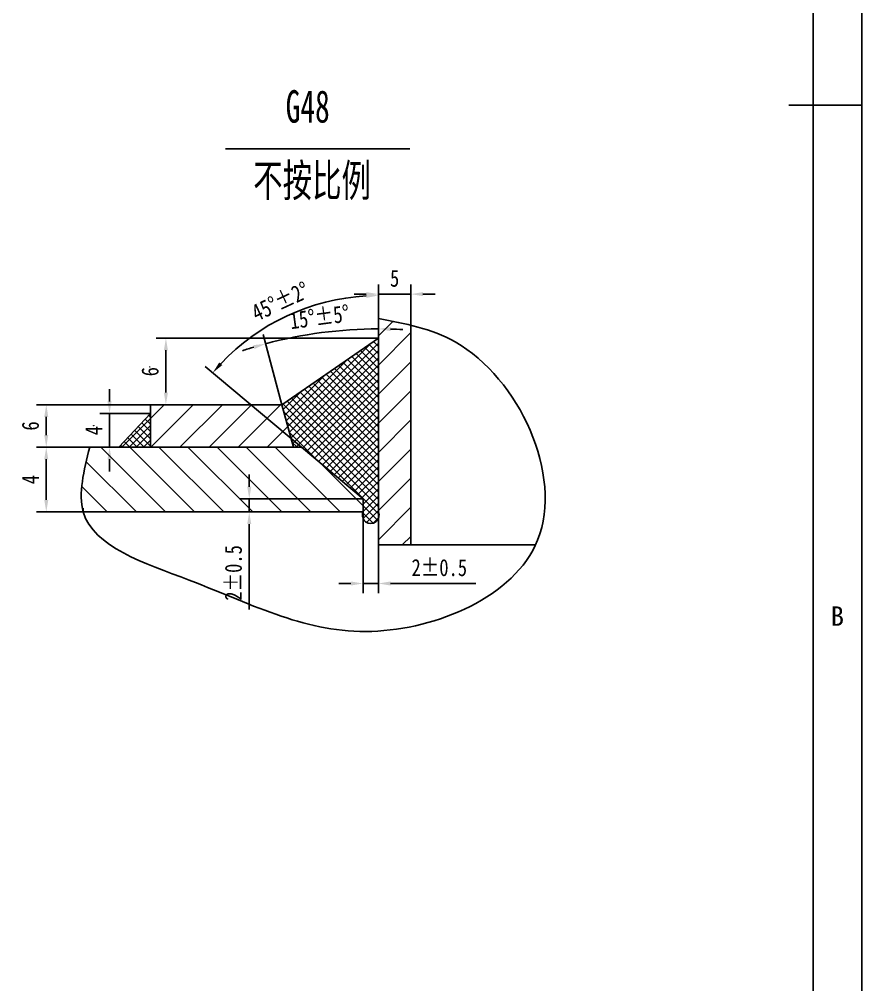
# Model space of a CAD drawing. Extents: x -391 to 8535, y -402 to 12465.
# Drawn here: x 5935 to 8535, y 3443 to 6422 of the extents above; entities that cross this region are included whole.
import ezdxf
from ezdxf.enums import TextEntityAlignment as Align

# ---------------------------------------------------------------- set-up
doc = ezdxf.new("R2010")
doc.units = 0
doc.header["$LTSCALE"] = 15
doc.layers.get('0').update_dxf_attribs({"linetype": 'CONTINUOUS'})
doc.layers.get('DEFPOINTS').update_dxf_attribs({"linetype": 'CONTINUOUS'})
for name, color, linetype in [('1轮廓实线层', 7, 'CONTINUOUS'), ('5剖面线层', 2, 'CONTINUOUS'), ('6文字层', 3, 'CONTINUOUS'), ('7标注层', 4, 'CONTINUOUS'), ('图框层', 7, 'CONTINUOUS')]:
    doc.layers.add(name, color=color, linetype=linetype)
doc.styles.add('PC_TEXTSTYLE', font='simfang.ttf', dxfattribs={"width": 0.8})
doc.dimstyles.new('TH_GBDIM', dxfattribs={"dimscale": 15, "dimtxt": 3.5, "dimasz": 2.5, "dimexe": 2, "dimexo": 0, "dimgap": 1.5, "dimtad": 1, "dimdec": 1, "dimzin": 0, "dimdsep": 46, "dimtxsty": 'PC_TEXTSTYLE', "dimcen": 2.5, "dimadec": 0, "dimazin": 0, "dimtfac": 0.714286, "dimtdec": 4, "dimtmove": 0, "dimatfit": 3, "dimfxl": 0, "dimtolj": 1, "dimtzin": 0, "dimarcsym": 0})
pattern_1 = [(45, (3973.68, 1656.754), (-44.9013, 44.9013), [])]
pattern_2 = [(135, (3973.678, 1656.754), (-11.22532, -11.22532), []), (225, (3973.678, 1656.754), (11.22532, -11.22532), [])]

# ---------------------------------------------------------------- blocks, each defined once
blk = doc.blocks.new('*D92')
at = {"color": 0, "linetype": 'ByBlock', "ltscale": 14}
for p, q in [((7043.5, 5438.3), (6357.6, 5438.3)), ((6387.6, 5400.8), (6387.6, 5270.3)), ((6745.9, 5232.8), (6357.6, 5232.8))]:
    blk.add_line(p, q, dxfattribs=at)
for points in [[(6381.4, 5400.8), (6393.9, 5400.8), (6387.6, 5438.3)], [(6381.4, 5270.3), (6393.9, 5270.3), (6387.6, 5232.8)]]:
    blk.add_solid(points, dxfattribs=at)
at = {"layer": 'DEFPOINTS', "color": 0, "linetype": 'ByBlock', "ltscale": 14}
for p in [(7043.5, 5438.3), (6387.6, 5232.8), (6745.9, 5232.8)]:
    blk.add_point(p, dxfattribs=at)
at = {"color": 0, "linetype": 'ByBlock', "ltscale": 14, "insert": (6338.9, 5335.5), "char_height": 52.5, "attachment_point": 5, "rotation": 90, "style": 'PC_TEXTSTYLE'}
blk.add_mtext('\\A1;6{}{}\\Ftxt.shx;\\H2;1', dxfattribs=at)
blk = doc.blocks.new('*D93')
at = {"color": 0, "linetype": 'ByBlock', "ltscale": 14}
for p, q in [((6644.8, 4979.7), (6644.8, 5017.2)), ((6996, 4942.2), (6614.8, 4942.2)), ((6644.8, 4942.2), (6644.8, 4901.8)), ((6996, 4901.8), (6614.8, 4901.8)), ((6644.8, 4864.3), (6644.8, 4601))]:
    blk.add_line(p, q, dxfattribs=at)
for points in [[(6638.6, 4979.7), (6651.1, 4979.7), (6644.8, 4942.2)], [(6638.6, 4864.3), (6651.1, 4864.3), (6644.8, 4901.8)]]:
    blk.add_solid(points, dxfattribs=at)
at = {"layer": 'DEFPOINTS', "color": 0, "linetype": 'ByBlock', "ltscale": 14}
for p in [(6996, 4942.2), (6644.8, 4901.8), (6996, 4901.8)]:
    blk.add_point(p, dxfattribs=at)
at = {"color": 0, "linetype": 'ByBlock', "ltscale": 14, "insert": (6596.1, 4713.9), "char_height": 52.5, "attachment_point": 5, "rotation": 90, "style": 'PC_TEXTSTYLE'}
blk.add_mtext('\\A1;2±0.5', dxfattribs=at)
blk = doc.blocks.new('*D94')
at = {"color": 0, "linetype": 'ByBlock', "ltscale": 14}
for p, q in [((7043.5, 5498.5), (7043.5, 5599.8)), ((6805.8, 5101.8), (6509.2, 5350.6))]:
    blk.add_line(p, q, dxfattribs=at)
blk.add_arc((7043.5, 4902.3), 667.4, 93.2197, 136.7803, dxfattribs=at)
for points in [[(7005.8, 5575), (7006.1, 5562.5), (7043.5, 5569.8)], [(6561.8, 5355.2), (6552.4, 5363.5), (6532.2, 5331.4)]]:
    blk.add_solid(points, dxfattribs=at)
at = {"layer": 'DEFPOINTS', "color": 0, "linetype": 'ByBlock', "ltscale": 14}
for p in [(6852, 5541.7), (7043.5, 5498.5), (6805.8, 5101.8), (6996, 4942.2), (7043.5, 4901.8)]:
    blk.add_point(p, dxfattribs=at)
at = {"color": 0, "linetype": 'ByBlock', "ltscale": 14, "insert": (6740.8, 5551.4), "char_height": 52.5, "attachment_point": 5, "rotation": 25, "style": 'PC_TEXTSTYLE'}
blk.add_mtext('\\A1;45°±2°\\fSystem|b0|i0|c0|p33;  ', dxfattribs=at)
blk = doc.blocks.new('*D95')
at = {"color": 0, "linetype": 'ByBlock', "ltscale": 14}
for p, q in [((6340.2, 5232.8), (5988.4, 5232.8)), ((6018.4, 5195.3), (6018.4, 5139.3)), ((6340.2, 5101.8), (5988.4, 5101.8))]:
    blk.add_line(p, q, dxfattribs=at)
for points in [[(6012.1, 5195.3), (6024.6, 5195.3), (6018.4, 5232.8)], [(6012.1, 5139.3), (6024.6, 5139.3), (6018.4, 5101.8)]]:
    blk.add_solid(points, dxfattribs=at)
at = {"layer": 'DEFPOINTS', "color": 0, "linetype": 'ByBlock', "ltscale": 14}
for p in [(6340.2, 5232.8), (6018.4, 5101.8), (6340.2, 5101.8)]:
    blk.add_point(p, dxfattribs=at)
at = {"color": 0, "linetype": 'ByBlock', "ltscale": 14, "insert": (5969.6, 5167.3), "char_height": 52.5, "attachment_point": 5, "rotation": 90, "style": 'PC_TEXTSTYLE'}
blk.add_mtext('\\A1;6{}{}', dxfattribs=at)
blk = doc.blocks.new('*D96')
at = {"color": 0, "linetype": 'ByBlock', "ltscale": 14}
for p, q in [((6152.4, 5101.8), (5988.4, 5101.8)), ((6018.4, 5064.3), (6018.4, 4939.3)), ((6132.6, 4901.8), (5988.4, 4901.8))]:
    blk.add_line(p, q, dxfattribs=at)
for points in [[(6012.1, 5064.3), (6024.6, 5064.3), (6018.4, 5101.8)], [(6012.1, 4939.3), (6024.6, 4939.3), (6018.4, 4901.8)]]:
    blk.add_solid(points, dxfattribs=at)
at = {"layer": 'DEFPOINTS', "color": 0, "linetype": 'ByBlock', "ltscale": 14}
for p in [(6152.4, 5101.8), (6018.4, 4901.8), (6132.6, 4901.8)]:
    blk.add_point(p, dxfattribs=at)
at = {"color": 0, "linetype": 'ByBlock', "ltscale": 14, "insert": (5969.6, 5001.8), "char_height": 52.5, "attachment_point": 5, "rotation": 90, "style": 'PC_TEXTSTYLE'}
blk.add_mtext('\\A1;4{}{}', dxfattribs=at)
blk = doc.blocks.new('*D97')
at = {"color": 0, "linetype": 'ByBlock', "ltscale": 14}
for p, q in [((6213.6, 5243.1), (6213.6, 5280.6)), ((6340.2, 5205.6), (6183.6, 5205.6)), ((6213.6, 5205.6), (6213.6, 5101.8)), ((6242.5, 5101.8), (6183.6, 5101.8)), ((6213.6, 5064.3), (6213.6, 5026.8))]:
    blk.add_line(p, q, dxfattribs=at)
for points in [[(6207.3, 5243.1), (6219.8, 5243.1), (6213.6, 5205.6)], [(6207.3, 5064.3), (6219.8, 5064.3), (6213.6, 5101.8)]]:
    blk.add_solid(points, dxfattribs=at)
at = {"layer": 'DEFPOINTS', "color": 0, "linetype": 'ByBlock', "ltscale": 14}
for p in [(6340.2, 5205.6), (6213.6, 5101.8), (6242.5, 5101.8)]:
    blk.add_point(p, dxfattribs=at)
at = {"color": 0, "linetype": 'ByBlock', "ltscale": 14, "insert": (6164.8, 5153.7), "char_height": 52.5, "attachment_point": 5, "rotation": 90, "style": 'PC_TEXTSTYLE'}
blk.add_mtext('\\A1;4{}{}\\Ftxt.shx;\\H2;2', dxfattribs=at)
blk = doc.blocks.new('*D98')
at = {"color": 0, "linetype": 'ByBlock', "ltscale": 14}
blk.add_line((6745.9, 5232.8), (6687.7, 5449.9), dxfattribs=at)
for start, end in [(90, 105), (86.804, 88.402), (106.598, 108.196)]:
    blk.add_arc((7043.5, 4122.1), 1344.6, start, end, dxfattribs=at)
for points in [[(7080.9, 5459.9), (7081, 5472.4), (7043.5, 5466.7)], [(6657.7, 5416.7), (6661.1, 5404.7), (6695.4, 5420.9)]]:
    blk.add_solid(points, dxfattribs=at)
at = {"layer": 'DEFPOINTS', "color": 0, "linetype": 'ByBlock', "ltscale": 14}
for p in [(7043.5, 5498.5), (6926.3, 5461.6), (6745.9, 5232.8), (6780.9, 5101.8), (7043.5, 4901.8)]:
    blk.add_point(p, dxfattribs=at)
at = {"color": 0, "linetype": 'ByBlock', "ltscale": 14, "insert": (6861.6, 5503.5), "char_height": 52.5, "attachment_point": 5, "rotation": 7.5, "style": 'PC_TEXTSTYLE'}
blk.add_mtext('\\A1;15°±5°', dxfattribs=at)
blk = doc.blocks.new('*D99')
at = {"color": 0, "linetype": 'ByBlock', "ltscale": 14}
for p, q in [((6996, 4901.8), (6996, 4651.2)), ((7043.5, 4901.8), (7043.5, 4651.2)), ((6958.5, 4681.2), (6921, 4681.2)), ((6996, 4681.2), (7043.5, 4681.2)), ((7081, 4681.2), (7344.3, 4681.2))]:
    blk.add_line(p, q, dxfattribs=at)
for points in [[(6958.5, 4687.4), (6958.5, 4674.9), (6996, 4681.2)], [(7081, 4687.4), (7081, 4674.9), (7043.5, 4681.2)]]:
    blk.add_solid(points, dxfattribs=at)
at = {"layer": 'DEFPOINTS', "color": 0, "linetype": 'ByBlock', "ltscale": 14}
for p in [(6996, 4901.8), (7043.5, 4901.8), (7043.5, 4681.2)]:
    blk.add_point(p, dxfattribs=at)
at = {"color": 0, "linetype": 'ByBlock', "ltscale": 14, "insert": (7231.4, 4729.9), "char_height": 52.5, "attachment_point": 5, "style": 'PC_TEXTSTYLE'}
blk.add_mtext('\\A1;2±0.5', dxfattribs=at)
blk = doc.blocks.new('*D100')
at = {"color": 0, "linetype": 'ByBlock', "ltscale": 14}
for p, q in [((7043.5, 5498.5), (7043.5, 5604.1)), ((7143.5, 5478.3), (7143.5, 5604.1)), ((7006, 5574.1), (6968.5, 5574.1)), ((7043.5, 5574.1), (7143.5, 5574.1)), ((7181, 5574.1), (7218.5, 5574.1))]:
    blk.add_line(p, q, dxfattribs=at)
for points in [[(7006, 5580.3), (7006, 5567.8), (7043.5, 5574.1)], [(7181, 5580.3), (7181, 5567.8), (7143.5, 5574.1)]]:
    blk.add_solid(points, dxfattribs=at)
at = {"layer": 'DEFPOINTS', "color": 0, "linetype": 'ByBlock', "ltscale": 14}
for p in [(7143.5, 5574.1), (7043.5, 5498.5), (7143.5, 5478.3)]:
    blk.add_point(p, dxfattribs=at)
at = {"color": 0, "linetype": 'ByBlock', "ltscale": 14, "insert": (7093.5, 5622.8), "char_height": 52.5, "attachment_point": 5, "style": 'PC_TEXTSTYLE'}
blk.add_mtext('\\A1;5{}{}', dxfattribs=at)

msp = doc.modelspace()

# ---------------------------------------------------------------- hatches: boundary and pattern name
at = {"layer": '5剖面线层', "ltscale": 14}
h = msp.add_hatch(dxfattribs=at)
h.set_pattern_fill('ANSI31', color=256, scale=20, style=0)
h.set_pattern_definition(pattern_1)
edge = h.paths.add_edge_path()
edge.add_arc((7019.72, 4892.02), 25.67, -22.38448, 22.38448, ccw=False)
edge.add_line((7043.46, 4882.24), (7043.46, 4800.14))
edge.add_line((7043.46, 4800.14), (7143.46, 4800.14))
edge.add_line((7143.46, 4800.14), (7143.46, 5477.98))
edge.add_spline(control_points=[(7143.46, 5477.98), (7110.5, 5486.04), (7076.98, 5492.29), (7043.46, 5498.53)], knot_values=[0, 0, 0, 0, 10.1608872, 10.1608872, 10.1608872, 10.1608872], degree=3, periodic=0)
edge.add_line((7043.46, 5498.53), (7043.46, 4901.79))
h = msp.add_hatch(dxfattribs=at)
h.set_pattern_fill('ANSI37', color=256, scale=5, angle=90, style=0)
h.set_pattern_definition(pattern_2)
h.paths.add_polyline_path([(6745.86, 5232.75), (6780.95, 5101.79), (6805.77, 5101.79), (6995.99, 4942.18), (6995.99, 4901.79, 0.9999999), (7043.46, 4882.24), (7043.46, 5438.31)])
h = msp.add_hatch(dxfattribs=at)
h.set_pattern_fill('ANSI31', color=256, scale=20, style=0)
h.set_pattern_definition(pattern_1)
h.paths.add_polyline_path([(6780.95, 5101.79), (6745.86, 5232.75), (6340.17, 5232.75), (6340.17, 5101.79)])
h = msp.add_hatch(dxfattribs=at)
h.set_pattern_fill('ANSI37', color=256, scale=5, angle=90, style=0)
h.set_pattern_definition(pattern_2)
h.paths.add_polyline_path([(6340.17, 5101.79), (6340.17, 5205.64), (6242.55, 5101.79)])
h = msp.add_hatch(dxfattribs=at)
h.set_pattern_fill('ANSI31', color=256, scale=20, angle=90, style=0)
h.set_pattern_definition([(135, (3973.68, 1656.754), (-44.9013, -44.9013), [])])
edge = h.paths.add_edge_path()
edge.add_line((6995.99, 4901.79), (6995.99, 4942.18))
edge.add_line((6995.99, 4942.18), (6805.77, 5101.79))
edge.add_line((6805.77, 5101.79), (6152.4, 5101.79))
edge.add_spline(control_points=[(6152.4, 5101.79), (6134.46, 5029.86), (6116.51, 4957.92), (6132.64, 4901.79)], knot_values=[246.8094106, 246.8094106, 246.8094106, 246.8094106, 266.9068022, 266.9068022, 266.9068022, 266.9068022], degree=3, periodic=0)
edge.add_line((6132.64, 4901.79), (6995.99, 4901.79))

# ---------------------------------------------------------------- linework, layer by layer
at = {"layer": '1轮廓实线层', "ltscale": 14}
for p, q in [((6571.59, 6022.1), (7140.08, 6022.1)), ((7043.46, 4800.14), (7043.46, 5498.53)), ((7143.46, 4800.14), (7143.46, 5478.27)), ((6745.86, 5232.75), (7043.46, 5438.31)), ((6745.86, 5232.75), (6340.17, 5232.75)), ((6340.17, 5232.75), (6340.17, 5101.79)), ((6780.95, 5101.79), (6745.86, 5232.75)), ((6340.17, 5205.64), (6242.55, 5101.79)), ((6152.4, 5101.79), (6805.77, 5101.79)), ((6995.99, 4942.18), (6805.77, 5101.79)), ((6995.99, 4942.18), (6995.99, 4901.79)), ((6132.64, 4913.64), (6132.64, 4901.79)), ((6132.64, 4901.79), (6995.99, 4901.79)), ((7043.46, 4800.14), (7528.37, 4800.14))]:
    msp.add_line(p, q, dxfattribs=at)
msp.add_arc((7019.72, 4892.02), 25.67, 157.61552, 22.38448, dxfattribs=at)
msp.add_spline([(7043.46, 5498.53), (7280.58, 5426.41), (7534.89, 4815.11), (7022.84, 4533.5), (6459.24, 4691.48), (6132.64, 4901.79), (6152.4, 5101.79)], degree=3, dxfattribs=at)
at = {"layer": '图框层', "color": 3, "ltscale": 14}
for p, q in [((8535, -150), (8535, 12465)), ((8535, 6157.5), (8385, 6157.5))]:
    msp.add_line(p, q, dxfattribs=at)
at = {"layer": '图框层', "color": 7, "ltscale": 14}
msp.add_line((8385, 0), (8385, 12315), dxfattribs=at)
at = {"layer": '图框层', "ltscale": 14}
msp.add_line((8535, 6157.5), (8310, 6157.5), dxfattribs=at)

# ---------------------------------------------------------------- texts
at = {"layer": '6文字层', "ltscale": 14, "style": 'PC_TEXTSTYLE', "width": 0.667}
for s, p in [('G48', (6757.22, 6103.26)), ('不按比例', (6656.83, 5874.9))]:
    msp.add_text(s, height=100, dxfattribs=at).set_placement(p)
at = {"layer": '图框层', "color": 3, "style": 'PC_TEXTSTYLE'}
msp.add_text('B', height=60, dxfattribs=at).set_placement((8460, 4580.62), align=Align.MIDDLE)

# ---------------------------------------------------------------- dimensions: what is measured, and where the dimension line sits
at = {"layer": '7标注层', "ltscale": 14}
for base, line2, text, picture, middle in [((6852.04, 5541.72), ((6995.99, 4942.18), (6805.77, 5101.79)), '45%%d±2%%d\\fSystem|b0|i0|c0|p33;  ', '*D94', (6740.79, 5551.41)), ((6926.27, 5461.58), ((6780.95, 5101.79), (6745.86, 5232.75)), '15%%d±5%%d', '*D98', (6861.59, 5503.52))]:
    dim = msp.add_angular_dim_2l(base=base, line1=((7043.46, 4901.79), (7043.46, 5498.53)), line2=line2, text=text, dimstyle='TH_GBDIM', override={"dimadec": 1}, dxfattribs=at)
    dim.commit()
    dim.dimension.update_dxf_attribs({"geometry": picture, "text_midpoint": middle})
for base, p1, p2, text, picture, middle in [((7143.46, 5574.08), (7043.46, 5498.53), (7143.46, 5478.27), '5{}{}', '*D100', (7093.46, 5622.83)), ((7043.46, 4681.17), (6995.99, 4901.79), (7043.46, 4901.79), '2±0.5', '*D99', (7231.36, 4729.92))]:
    dim = msp.add_linear_dim(base=base, p1=p1, p2=p2, text=text, dimstyle='TH_GBDIM', dxfattribs=at)
    dim.commit()
    dim.dimension.update_dxf_attribs({"geometry": picture, "text_midpoint": middle})
for base, p1, p2, text, picture, middle in [((6387.64, 5232.75), (7043.46, 5438.31), (6745.86, 5232.75), '6{}{}\\Ftxt.shx;\\H2;1', '*D92', (6338.89, 5335.53)), ((6213.59, 5101.79), (6340.17, 5205.64), (6242.55, 5101.79), '4{}{}\\Ftxt.shx;\\H2;2', '*D97', (6164.84, 5153.72)), ((6018.37, 5101.79), (6340.17, 5232.75), (6340.17, 5101.79), '6{}{}', '*D95', (5969.62, 5167.27)), ((6018.37, 4901.79), (6152.4, 5101.79), (6132.64, 4901.79), '4{}{}', '*D96', (5969.62, 5001.79)), ((6644.82, 4901.79), (6995.99, 4942.18), (6995.99, 4901.79), '2±0.5', '*D93', (6596.07, 4713.89))]:
    dim = msp.add_linear_dim(base=base, p1=p1, p2=p2, angle=90, text=text, dimstyle='TH_GBDIM', dxfattribs=at)
    dim.commit()
    dim.dimension.update_dxf_attribs({"geometry": picture, "text_midpoint": middle})

doc.saveas('drawing.dxf')
